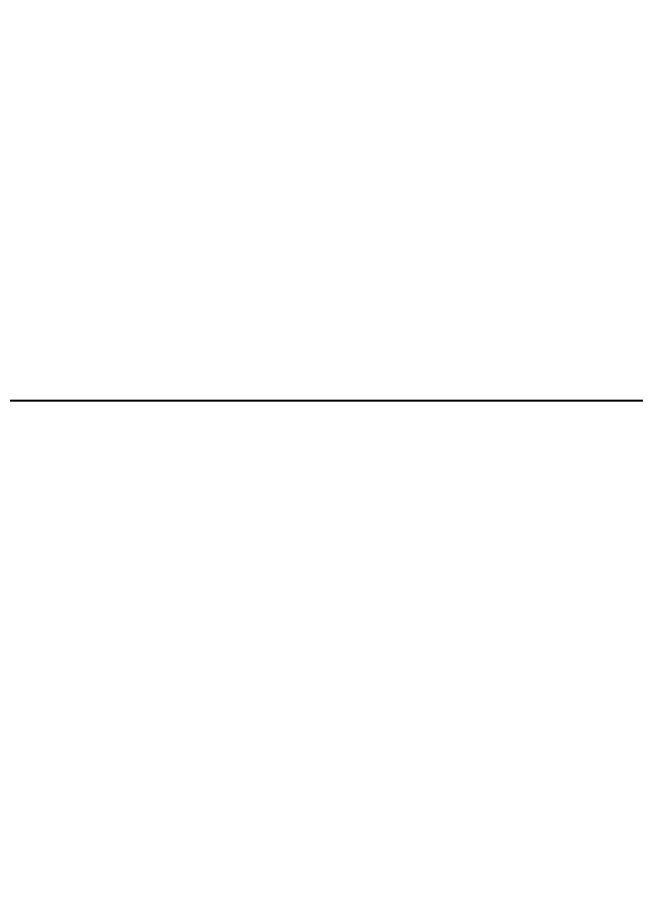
# Model space of a CAD drawing. Header units: millimetres. Extents: x 10 to 411, y 8 to 288.
# Drawn here: x 145.66 to 163.64, y 130.41 to 155.61 of the extents above; entities that cross this region are included whole.
import ezdxf

# ---------------------------------------------------------------- set-up
doc = ezdxf.new("R2010")
doc.units = ezdxf.units.MM
doc.layers.add('DIMENSIONS', color=124, linetype='Continuous')
doc.styles.add('SLDTEXTSTYLE1', font='TXT', dxfattribs={"width": 0.75})
doc.dimstyles.new('SLDDIMSTYLE0', dxfattribs={"dimtxt": 3.5, "dimasz": 2.6, "dimexe": 0, "dimexo": 0.0625, "dimgap": 0.875, "dimtad": 1, "dimlfac": 3, "dimrnd": 1e-09, "dimzin": 12, "dimdsep": 46, "dimtxsty": 'SLDTEXTSTYLE1', "dimsah": 1, "dimcen": 0.09, "dimadec": 0, "dimazin": 3, "dimtfac": 1, "dimtofl": 0, "dimtmove": 0, "dimatfit": 3, "dimfxl": 1, "dimfrac": 2, "dimtolj": 1, "dimtzin": 12, "dimarcsym": 0})

# ---------------------------------------------------------------- blocks, each defined once
blk = doc.blocks.new('_D_7')
at = {"layer": 'DIMENSIONS'}
for p, q in [((75.567, 170.66), (201.9, 170.66)), ((200.9, 170.66), (200.9, 144.46)), ((190.233, 144.46), (201.9, 144.46)), ((200.9, 144.46), (200.9, 130.409))]:
    blk.add_line(p, q, dxfattribs=at)
for points in [[(200.9, 170.66), (200.5, 168.06), (201.3, 168.06)], [(200.9, 144.46), (201.3, 147.06), (200.5, 147.06)]]:
    blk.add_solid(points, dxfattribs=at)
at = {"layer": 'DIMENSIONS', "insert": (196.388, 130.409), "char_height": 3.5, "attachment_point": 1, "rotation": 90, "style": 'SLDTEXTSTYLE1'}
blk.add_mtext('78,60', dxfattribs=at)
blk = doc.blocks.new('_D_9')
at = {"layer": 'DIMENSIONS'}
for p, q in [((132.8, 166.926), (196.833, 166.926)), ((195.833, 166.926), (195.833, 144.46)), ((190.233, 144.46), (196.833, 144.46)), ((195.833, 144.46), (195.833, 130.409))]:
    blk.add_line(p, q, dxfattribs=at)
for points in [[(195.833, 166.926), (195.433, 164.326), (196.233, 164.326)], [(195.833, 144.46), (196.233, 147.06), (195.433, 147.06)]]:
    blk.add_solid(points, dxfattribs=at)
at = {"layer": 'DIMENSIONS', "insert": (191.321, 130.409), "char_height": 3.5, "attachment_point": 1, "rotation": 90, "style": 'SLDTEXTSTYLE1'}
blk.add_mtext('67,40', dxfattribs=at)

msp = doc.modelspace()

# ---------------------------------------------------------------- linework, layer by layer
at = {"color": 7, "linetype": 'Continuous', "lineweight": 25}
msp.add_line((64.566524, 144.459719), (189.23319, 144.459719), dxfattribs=at)

# ---------------------------------------------------------------- dimensions: what is measured, and where the dimension line sits
at = {"layer": 'DIMENSIONS'}
for base, p1, picture, middle in [((200.899857, 144.459719), (74.566524, 170.659719), '_D_7', (200.899857, 136.228074)), ((195.832964, 144.459719), (131.799857, 166.926386), '_D_9', (195.832964, 136.228074))]:
    dim = msp.add_linear_dim(base=base, p1=p1, p2=(189.23319, 144.459719), angle=90, dimstyle='SLDDIMSTYLE0', dxfattribs=at)
    dim.commit()
    dim.dimension.update_dxf_attribs({"geometry": picture, "text_midpoint": middle, "dimtype": 160})

doc.saveas('drawing.dxf')
